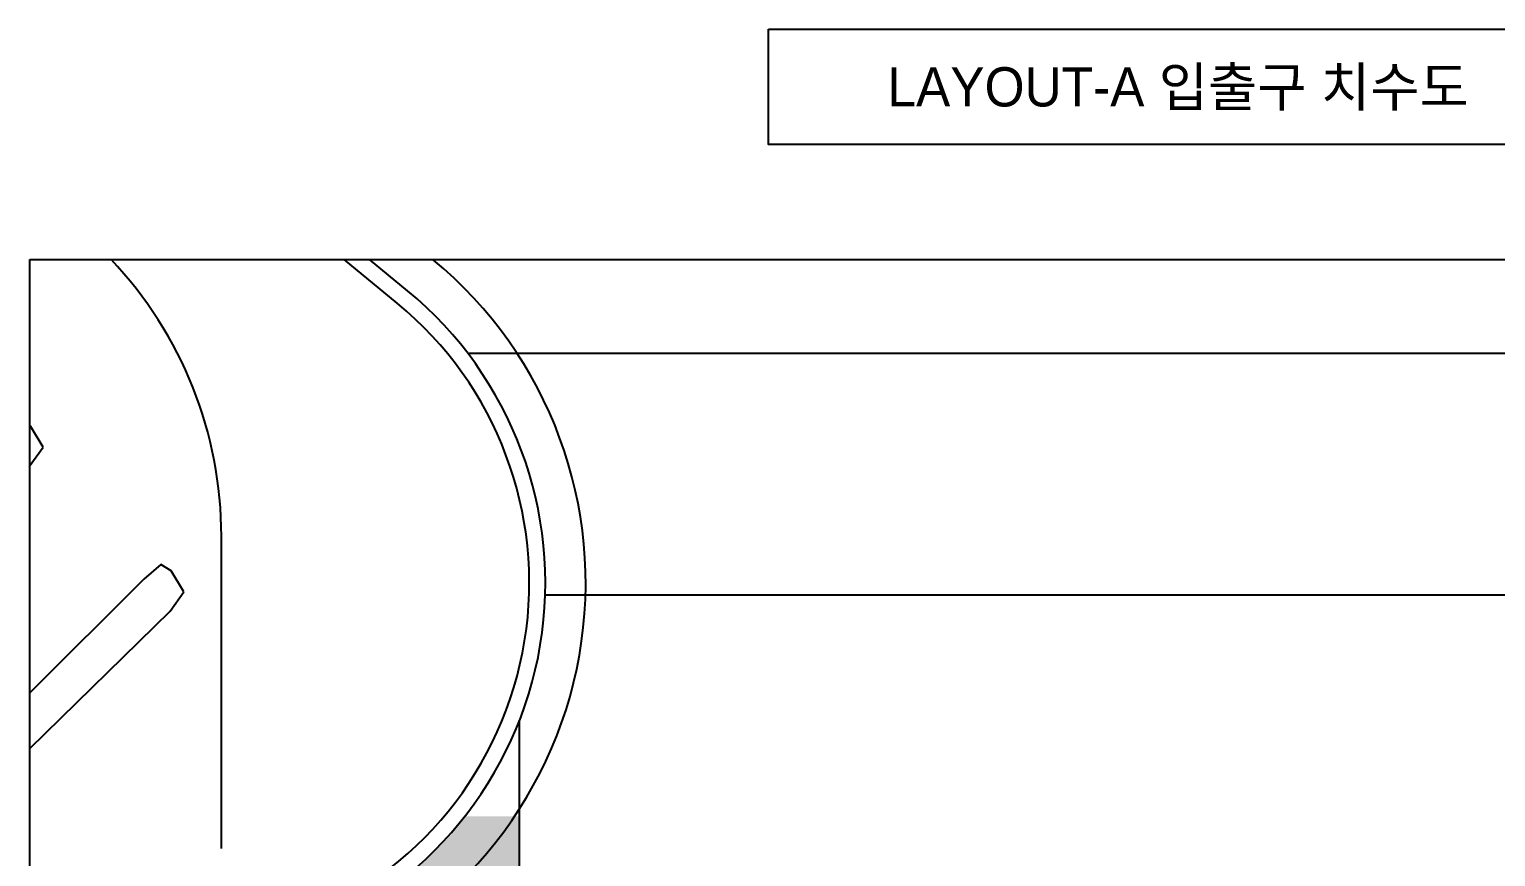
# Model space of a CAD drawing. Header units: millimetres. Extents: x 29838256 to 30236675, y -914750 to -833241.
# Drawn here: x 29917562 to 29935775, y -843550 to -833271 of the extents above; entities that cross this region are included whole.
import ezdxf
from ezdxf.enums import TextEntityAlignment as Align

# ---------------------------------------------------------------- set-up
doc = ezdxf.new("R2010")
doc.units = ezdxf.units.MM
doc.header["$LTSCALE"] = 600
doc.header["$MEASUREMENT"] = 0
for name, color, linetype in [('e-plan', 9, 'CONTINUOUS'), ('e-text', 6, 'CONTINUOUS'), ('e-text-box', 7, 'CONTINUOUS')]:
    doc.layers.add(name, color=color, linetype=linetype)
doc.styles.add('돋움', font='Dotum.TTF')

msp = doc.modelspace()

# ---------------------------------------------------------------- hatches: boundary and pattern name
at = {"layer": 'e-plan'}
msp.add_hatch(color=253, dxfattribs=at).paths.add_polyline_path([(29923648.1, -843049.7), (29922970.2, -843049.7, -0.0786049), (29921894.4, -844049.9), (29923648.1, -844049.9)])

# ---------------------------------------------------------------- linework, layer by layer
for p, q in [((29922130.8, -836673.9), (29921470.4, -836130.4)), ((29922257.9, -836519.5), (29921785.2, -836130.4)), ((29922575.7, -836133.3), (29922572.2, -836130.4)), ((29941791.8, -837298.8), (29923026.7, -837298.8)), ((29917576.2, -838200.7), (29917566.1, -838194.6)), ((29917733.9, -838461), (29917576.2, -838200.7)), ((29917561.6, -838702), (29917733.9, -838461)), ((29919947.4, -843449.8), (29919947.4, -839569.8)), ((29919193.1, -839919), (29918985.6, -840104)), ((29919325, -839999), (29919193.1, -839919)), ((29918985.6, -840104), (29917566.1, -841515.8)), ((29919482.7, -840259.3), (29919325, -839999)), ((29919310.4, -840500.2), (29919482.7, -840259.3)), ((29942128.4, -840299.3), (29923958, -840299.3)), ((29917566.1, -842204.6), (29919310.4, -840500.2)), ((29923648.1, -856238.7), (29923648.1, -841863.2))]:
    msp.add_line(p, q, dxfattribs=at)
for centre, radius, start, end in [((29914946.6, -839569.8), 5000.8, 0, 43.45298), ((29919270.9, -840149.2), 5200.9, 289.55719, 50.54846), ((29919270.9, -840149.2), 4700.8, 290.58195, 50.54846), ((29919270.9, -840149.2), 4500.7, 291.03945, 50.54846)]:
    msp.add_arc(centre, radius, start, end, dxfattribs=at)
at = {"layer": 'e-text-box', "elevation": 0}
for points in [[(29926742.1, -833271.3), (29936918.7, -833271.3), (29936918.7, -834700.9), (29926742.1, -834700.9)], [(29917566.1, -836130.4), (29946094.7, -836130.4), (29946094.7, -875275.1), (29917566.1, -875275.1)]]:
    msp.add_lwpolyline(points, close=True, dxfattribs=at)

# ---------------------------------------------------------------- texts
at = {"layer": 'e-text', "linetype": 'Continuous', "style": '돋움'}
msp.add_text('LAYOUT-A 입출구 치수도', height=487.951, dxfattribs=at).set_placement((29931830.4, -833986.1), align=Align.MIDDLE_CENTER)

doc.saveas('drawing.dxf')
